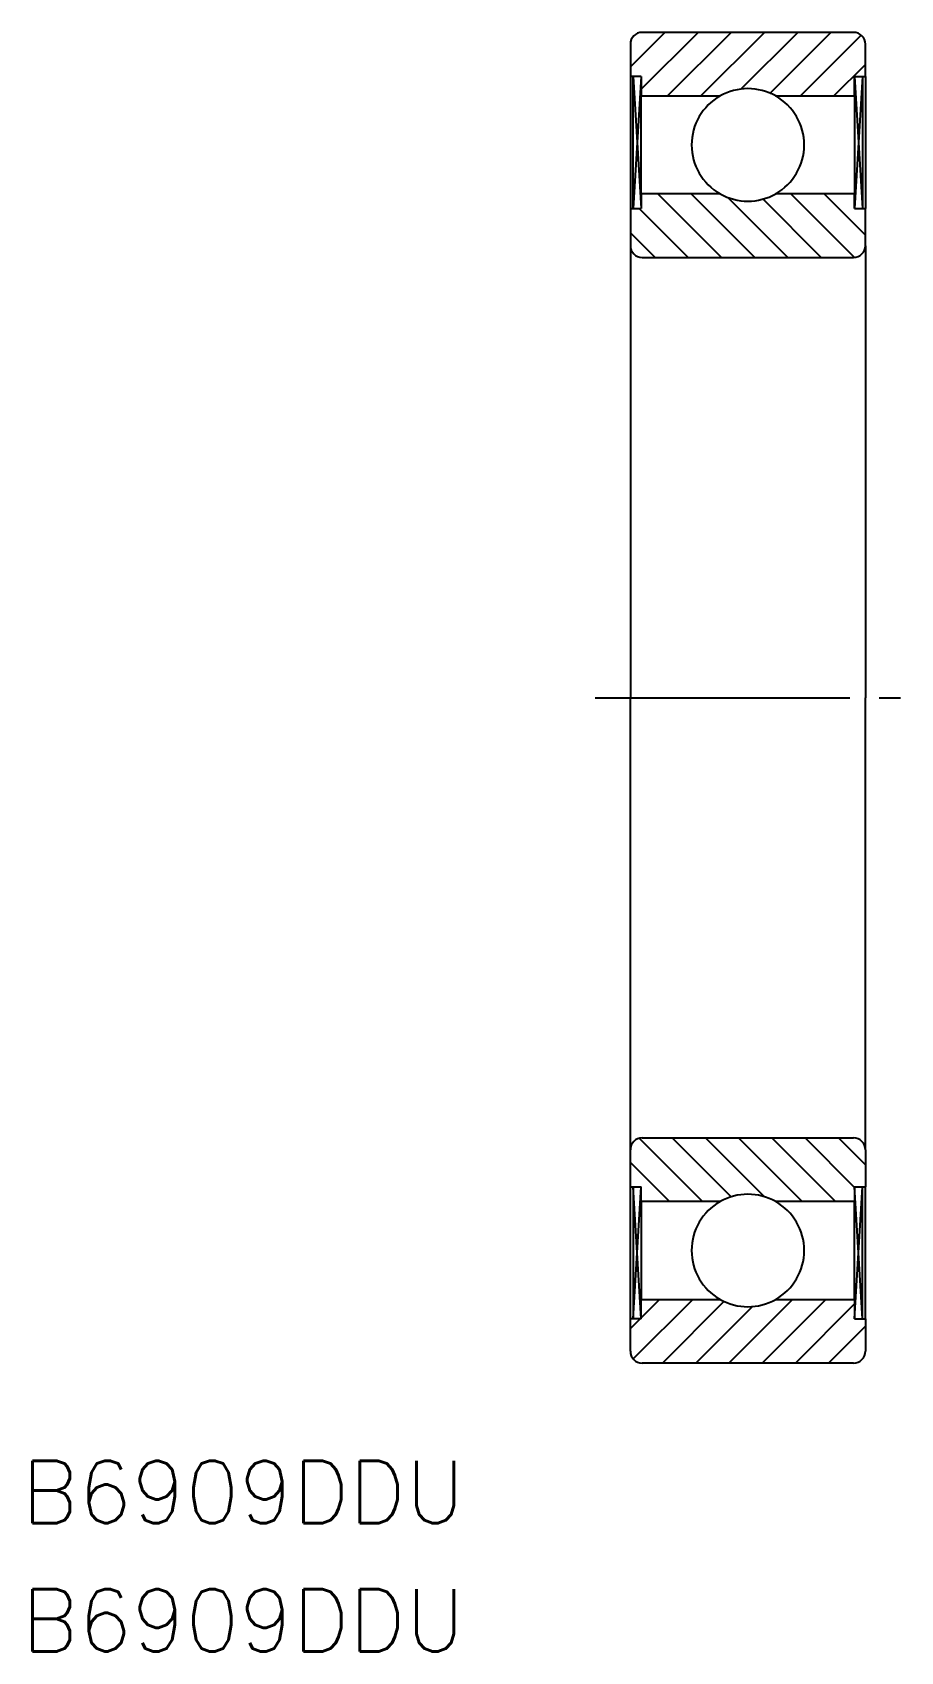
# Model space of a CAD drawing. Extents: x 124.8 to 169.1, y 54.4 to 137.2.
import ezdxf

# ---------------------------------------------------------------- set-up
doc = ezdxf.new("R2010")
doc.units = 0
doc.linetypes.add('CENTER', pattern=[17.5, 13, -1.5, 1.5, -1.5])
doc.layers.get('0').update_dxf_attribs({"linetype": 'CONTINUOUS'})
doc.layers.add('CENTER', color=1, linetype='CENTER')
doc.styles.get("Standard").update_dxf_attribs({"font": 'txt.shx', "bigfont": '@extfont2.shx'})

msp = doc.modelspace()

# ---------------------------------------------------------------- linework, layer by layer
at = {"color": 3, "linetype": 'CONTINUOUS'}
for p, q in [((155.303, 135.433), (157.059, 137.189)), ((155.855, 134.288), (158.756, 137.189)), ((157.203, 133.939), (160.453, 137.189)), ((158.9, 133.939), (162.15, 137.189)), ((160.941, 134.283), (163.847, 137.189)), ((162.429, 134.074), (165.544, 137.189)), ((163.991, 133.939), (167.093, 137.041)), ((155.441, 134.939), (155.855, 128.189)), ((155.855, 134.939), (155.441, 128.189)), ((165.688, 133.939), (167.303, 135.553)), ((166.751, 134.939), (167.165, 128.189)), ((167.165, 134.939), (166.751, 128.189)), ((159.956, 125.689), (156.706, 128.939)), ((161.653, 125.689), (158.403, 128.939)), ((163.35, 125.689), (160.284, 128.755)), ((165.047, 125.689), (162.059, 128.676)), ((166.74, 125.693), (163.494, 128.939)), ((167.303, 126.827), (165.191, 128.939)), ((158.258, 125.689), (155.758, 128.189)), ((156.561, 125.689), (155.303, 126.948)), ((158.991, 77.439), (155.76, 80.67)), ((160.45, 77.676), (157.438, 80.689)), ((162.145, 77.679), (159.135, 80.689)), ((164.082, 77.439), (160.832, 80.689)), ((165.779, 77.439), (162.529, 80.689)), ((166.751, 78.164), (164.226, 80.689)), ((167.303, 79.309), (165.923, 80.689)), ((157.294, 77.439), (155.303, 79.43)), ((155.441, 71.439), (155.855, 78.189)), ((155.855, 71.439), (155.441, 78.189)), ((166.751, 71.439), (167.165, 78.189)), ((167.165, 71.439), (166.751, 78.189)), ((155.452, 69.397), (158.494, 72.439)), ((155.855, 71.497), (156.797, 72.439)), ((156.941, 69.189), (160.094, 72.342)), ((158.638, 69.189), (161.533, 72.084)), ((160.335, 69.189), (163.585, 72.439)), ((162.032, 69.189), (165.282, 72.439)), ((163.729, 69.189), (166.751, 72.21)), ((155.303, 70.945), (155.797, 71.439)), ((165.426, 69.189), (167.303, 71.065))]:
    msp.add_line(p, q, dxfattribs=at)
at = {"color": 7, "linetype": 'CONTINUOUS'}
for p, q in [((155.303, 136.589), (155.303, 134.939)), ((166.703, 137.189), (155.903, 137.189)), ((167.303, 134.939), (167.303, 136.589)), ((155.855, 134.939), (155.303, 134.939)), ((155.303, 134.939), (155.303, 128.189)), ((155.441, 128.189), (155.441, 134.939)), ((155.855, 134.939), (155.855, 133.939)), ((166.751, 133.939), (166.751, 134.939)), ((166.751, 134.939), (167.303, 134.939)), ((167.165, 134.939), (167.165, 128.189)), ((167.303, 134.939), (167.303, 128.189)), ((155.855, 133.939), (159.883, 133.939)), ((155.855, 128.939), (155.855, 133.939)), ((162.722, 133.939), (166.751, 133.939)), ((166.751, 133.939), (166.751, 128.939)), ((159.883, 128.939), (155.855, 128.939)), ((155.855, 128.939), (155.855, 128.189)), ((166.751, 128.939), (162.722, 128.939)), ((166.751, 128.189), (166.751, 128.939)), ((155.303, 128.189), (155.303, 126.289)), ((155.303, 128.189), (155.855, 128.189)), ((166.751, 128.189), (167.303, 128.189)), ((167.303, 126.289), (167.303, 128.189)), ((155.303, 126.289), (155.303, 103.189)), ((167.303, 126.289), (167.303, 103.189)), ((155.903, 125.689), (166.703, 125.689)), ((155.303, 80.089), (155.303, 103.189)), ((167.303, 80.089), (167.303, 103.189)), ((155.903, 80.689), (166.703, 80.689)), ((155.303, 78.189), (155.303, 80.089)), ((167.303, 80.089), (167.303, 78.189)), ((155.303, 71.439), (155.303, 78.189)), ((155.303, 78.189), (155.855, 78.189)), ((155.441, 78.189), (155.441, 71.439)), ((155.855, 77.439), (155.855, 78.189)), ((166.751, 78.189), (166.751, 77.439)), ((166.751, 78.189), (167.303, 78.189)), ((167.165, 71.439), (167.165, 78.189)), ((167.303, 71.439), (167.303, 78.189)), ((159.883, 77.439), (155.855, 77.439)), ((155.855, 77.439), (155.855, 72.439)), ((166.751, 77.439), (162.722, 77.439)), ((166.751, 72.439), (166.751, 77.439)), ((155.855, 72.439), (159.883, 72.439)), ((155.855, 71.439), (155.855, 72.439)), ((162.722, 72.439), (166.751, 72.439)), ((166.751, 72.439), (166.751, 71.439)), ((155.303, 69.789), (155.303, 71.439)), ((155.855, 71.439), (155.303, 71.439)), ((166.751, 71.439), (167.303, 71.439)), ((167.303, 71.439), (167.303, 69.789)), ((166.703, 69.189), (155.903, 69.189))]:
    msp.add_line(p, q, dxfattribs=at)
for centre, radius, start, end in [((155.903, 136.589), 0.6, 90, 180), ((166.703, 136.589), 0.6, 0, 90), ((161.303, 131.439), 2.875, 60.40815, 119.59185), ((161.303, 131.439), 2.875, 119.59185, 240.40815), ((161.303, 131.439), 2.875, 299.59185, 60.40815), ((161.303, 131.439), 2.875, 240.40815, 299.59185), ((155.903, 126.289), 0.6, 180, 270), ((166.703, 126.289), 0.6, 270, 0), ((155.903, 80.089), 0.6, 90, 180), ((166.703, 80.089), 0.6, 0, 90), ((161.303, 74.939), 2.875, 60.40815, 119.59185), ((161.303, 74.939), 2.875, 119.59185, 240.40815), ((161.303, 74.939), 2.875, 299.59185, 60.40815), ((161.303, 74.939), 2.875, 240.40815, 299.59185), ((155.903, 69.789), 0.6, 180, 270), ((166.703, 69.789), 0.6, 270, 0)]:
    msp.add_arc(centre, radius, start, end, dxfattribs=at)
at = {"layer": 'CENTER', "color": 1, "linetype": 'CENTER'}
msp.add_line((153.503, 103.189), (169.103, 103.189), dxfattribs=at)

# ---------------------------------------------------------------- texts
at = {"color": 7, "linetype": 'CONTINUOUS'}
for p in [(124.212, 60.998), (124.212, 54.44)]:
    msp.add_text('B6909DDU', height=3.2, dxfattribs=at).set_placement(p)

doc.saveas('drawing.dxf')
